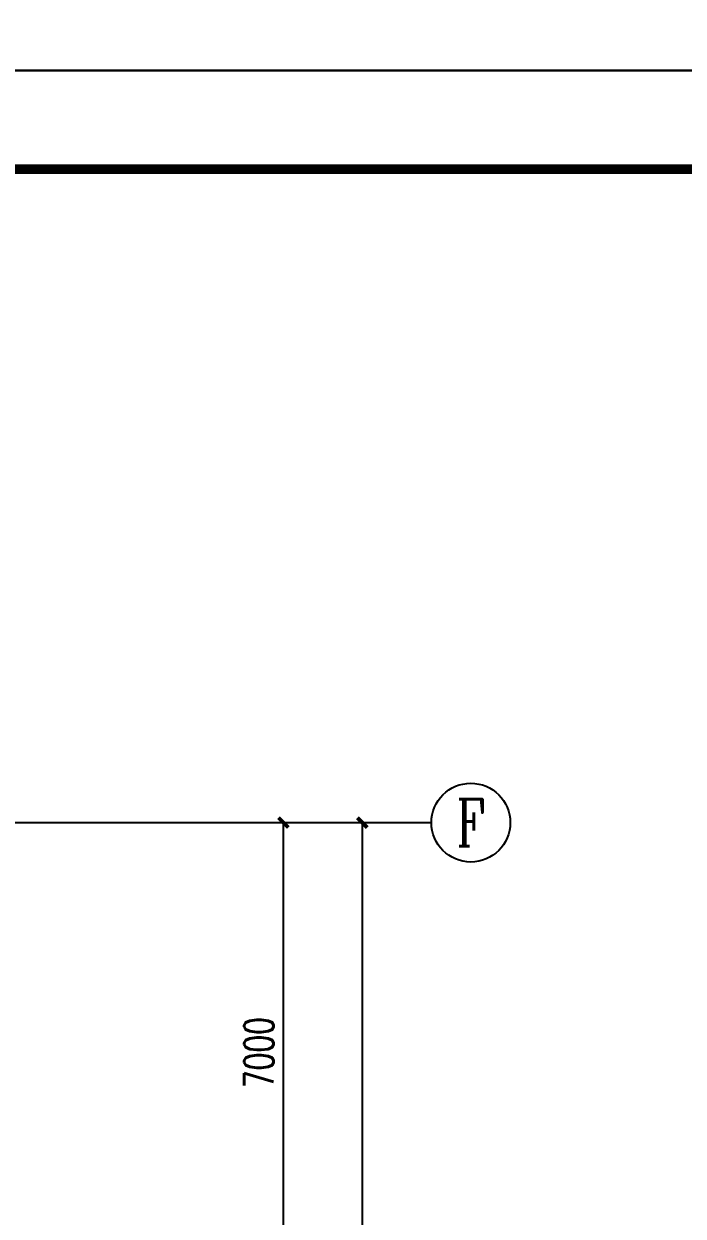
# Model space of a CAD drawing. Extents: x 962303 to 1579583, y -174742 to 224716.
# Drawn here: x 1559523 to 1569553, y 59824 to 77971 of the extents above; entities that cross this region are included whole.
import ezdxf
from ezdxf.enums import TextEntityAlignment as Align

# ---------------------------------------------------------------- set-up
doc = ezdxf.new("R2010")
doc.units = 0
doc.header["$LTSCALE"] = 1000
doc.header["$MEASUREMENT"] = 0
for name, color, linetype in [('AXIS', 3, 'Continuous'), ('AXIS_TEXT', 7, 'Continuous'), ('DOTE', 1, 'Continuous'), ('PUB_TITLE', 4, 'Continuous')]:
    doc.layers.add(name, color=color, linetype=linetype)
doc.styles.add('_TCH_AXIS', font='COMPLEX', dxfattribs={"bigfont": 'GBCBIG'})
doc.styles.add('_TCH_DIM_T3', font='SIMPLEX', dxfattribs={"width": 0.705882, "bigfont": 'GBCBIG'})
doc.styles.add('COMPLEX', font='COMPLEX')
doc.dimstyles.new('_TCH_ARCH&&150', dxfattribs={"dimtxt": 446.25, "dimasz": 150, "dimexe": 375, "dimexo": 450, "dimgap": 150, "dimtad": 1, "dimdec": 0, "dimzin": 0, "dimdsep": 46, "dimtxsty": '_TCH_DIM_T3', "dimblk": 'ARCHTICK', "dimcen": 0.09, "dimclrt": 7, "dimazin": 2, "dimtfac": 1, "dimtdec": 0, "dimtix": 1, "dimtmove": 2, "dimatfit": 3, "dimfxl": 0, "dimtolj": 1, "dimtzin": 0, "dimarcsym": 0})

# ---------------------------------------------------------------- blocks, each defined once
blk = doc.blocks.new('_ArchTick')
at = {"color": 0, "linetype": 'ByBlock', "const_width": 0.4}
blk.add_lwpolyline([(-0.5, -0.5), (0.5, 0.5)], dxfattribs=at)
blk = doc.blocks.new('*D872')
at = {"layer": 'AXIS', "color": 0, "lineweight": -2}
for p, q in [((1560173, 65813), (1563848, 65813)), ((1563473, 58813), (1563473, 65813)), ((1560173, 58813), (1563848, 58813))]:
    blk.add_line(p, q, dxfattribs=at)
at = {"layer": 'Defpoints', "color": 0}
for p in [(1559723, 65813), (1563473, 65813), (1559723, 58813)]:
    blk.add_point(p, dxfattribs=at)
at = {"layer": 'AXIS', "color": 0, "lineweight": -2, "xscale": 150, "yscale": 150, "zscale": 150}
for p, rotation in [((1563473, 65813), 90), ((1563473, 58813), 270)]:
    blk.add_blockref('_ArchTick', p, dxfattribs=dict(at, rotation=rotation))
at = {"layer": 'AXIS', "color": 7, "insert": (1563100, 62313), "char_height": 446.2, "attachment_point": 5, "rotation": 90, "style": '_TCH_DIM_T3'}
blk.add_mtext('\\A1;7000', dxfattribs=at)
blk = doc.blocks.new('*D873')
at = {"layer": 'AXIS', "color": 0, "lineweight": -2}
for p, q in [((1560173, 65813), (1565048, 65813)), ((1564673, 30813), (1564673, 65813)), ((1560173, 30813), (1565048, 30813))]:
    blk.add_line(p, q, dxfattribs=at)
at = {"layer": 'Defpoints', "color": 0}
for p in [(1559723, 65813), (1564673, 65813), (1559723, 30813)]:
    blk.add_point(p, dxfattribs=at)
at = {"layer": 'AXIS', "color": 0, "lineweight": -2, "xscale": 150, "yscale": 150, "zscale": 150}
for p, rotation in [((1564673, 65813), 90), ((1564673, 30813), 270)]:
    blk.add_blockref('_ArchTick', p, dxfattribs=dict(at, rotation=rotation))
at = {"layer": 'AXIS', "color": 7, "insert": (1564300, 48313), "char_height": 446.2, "attachment_point": 5, "rotation": 90, "style": '_TCH_DIM_T3'}
blk.add_mtext('\\A1;35000', dxfattribs=at)
blk = doc.blocks.new('_AXISO')
blk.add_circle((0, 0), 0.5)
at = {"layer": 'AXIS_TEXT', "style": 'COMPLEX', "width": 1.041667}
blk.add_attdef('A', text='', height=0.56, dxfattribs=at).set_placement((-0.25, -0.28), (0.25, -0.28), align=Align.FIT)

msp = doc.modelspace()

# ---------------------------------------------------------------- linework, layer by layer
at = {"layer": 'AXIS'}
msp.add_line((1559723.2, 65813.1), (1565723.2, 65813.1), dxfattribs=at)
at = {"layer": 'DOTE'}
msp.add_line((1347723.2, 65813.1), (1559723.2, 65813.1), dxfattribs=at)
at = {"layer": 'PUB_TITLE'}
for points in [[(1334333.3, 77258.1), (1579583.3, 77258.1), (1579583.3, 140258.1), (1334333.3, 140258.1)], [(1334333.3, 14258.1), (1579583.3, 14258.1), (1579583.3, 77258.1), (1334333.3, 77258.1)]]:
    msp.add_lwpolyline(points, close=True, dxfattribs=at)
at = {"layer": 'PUB_TITLE', "const_width": 150}
msp.add_lwpolyline([(1338083.3, 15758.1), (1578083.3, 15758.1), (1578083.3, 75758.1), (1338083.3, 75758.1)], close=True, dxfattribs=at)

# ---------------------------------------------------------------- block references
at = {"layer": 'AXIS'}
ref = msp.add_blockref('_AXISO', (1566323.2, 65813.1), dxfattribs=dict(at, xscale=1200, yscale=1200, zscale=1200))
ref.add_attrib('A', 'F', dxfattribs={"layer": 'AXIS_TEXT', "height": 714.2, "style": '_TCH_AXIS', "width": 0.8125}).set_placement((1566102.1, 65456), (1566544.3, 65456), align=Align.FIT)

# ---------------------------------------------------------------- dimensions: what is measured, and where the dimension line sits
for p1, distance, picture, middle in [((1559723.2, 58813.1), -3750, '*D872', (1563100.1, 62313.1)), ((1559723.2, 30813.1), -4950, '*D873', (1564300.1, 48313.1))]:
    dim = msp.add_aligned_dim(p1=p1, p2=(1559723.2, 65813.1), distance=distance, dimstyle='_TCH_ARCH&&150', dxfattribs=at)
    dim.commit()
    dim.dimension.update_dxf_attribs({"geometry": picture, "text_midpoint": middle})

doc.saveas('drawing.dxf')
